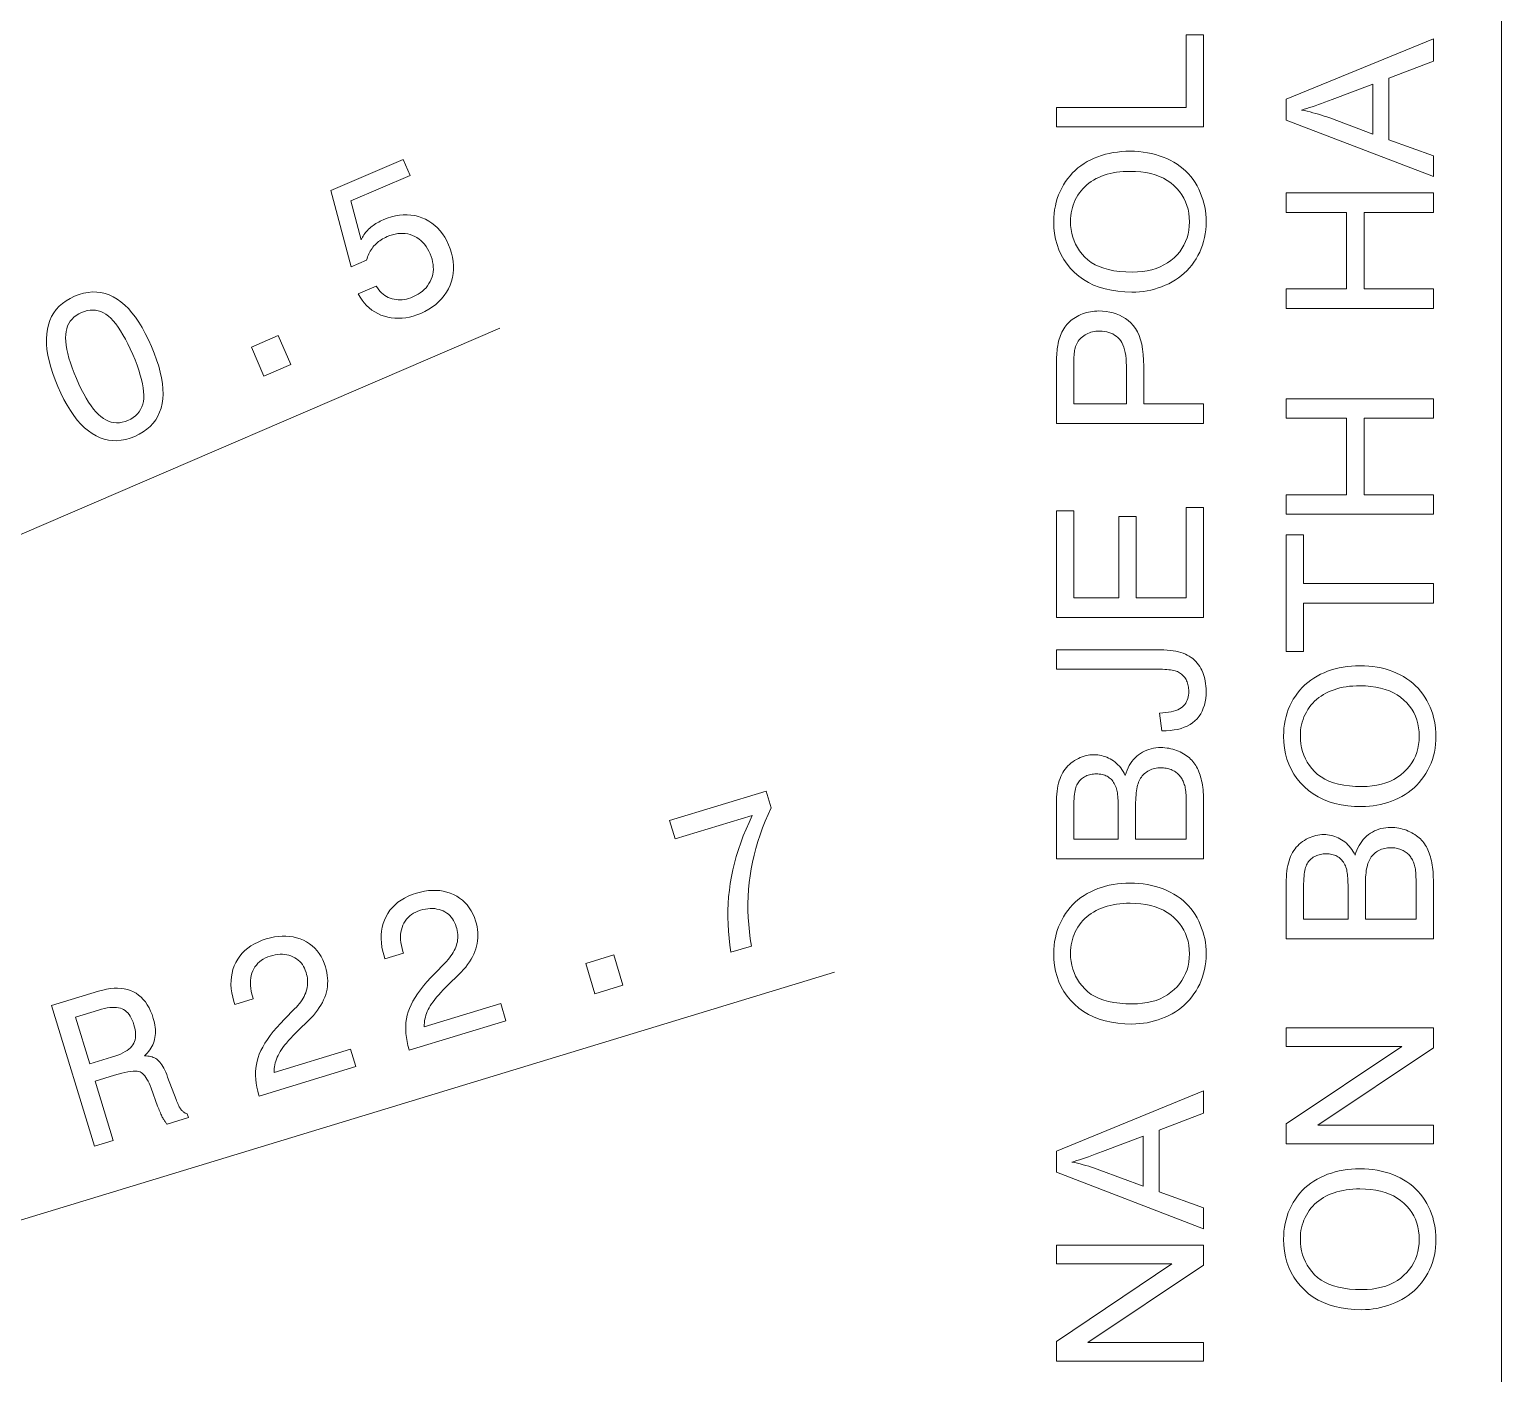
# Model space of a CAD drawing. Extents: x -99 to 297, y 0 to 529.
# Drawn here: x 140.11 to 170.1, y 266.95 to 294.32 of the extents above; entities that cross this region are included whole.
import ezdxf

# ---------------------------------------------------------------- set-up
doc = ezdxf.new("R2010")
doc.units = 0

msp = doc.modelspace()

# ---------------------------------------------------------------- linework, layer by layer
at = {"color": 7, "lineweight": 13, "ltscale": 0.44607}
msp.add_line((133.298, 281.19), (149.689, 288.24), dxfattribs=at)
at = {"color": 7, "lineweight": 13, "ltscale": 0.441707}
msp.add_line((139.61, 269.979), (156.512, 275.128), dxfattribs=at)
at = {"color": 7, "lineweight": 13}
msp.add_lwpolyline([(129.329, 218.08), (170.101, 232.908), (170.101, 307.404)], dxfattribs=at)
for points in [[(164.031, 292.339), (161.031, 292.339), (161.031, 292.736), (163.677, 292.736), (163.677, 294.213), (164.031, 294.213)], [(168.713, 291.326), (165.713, 292.478), (165.713, 292.906), (168.713, 294.133), (168.713, 293.681), (167.805, 293.331), (167.805, 292.077), (168.713, 291.747)], [(167.481, 292.191), (167.481, 293.208), (166.65, 292.895), (166.576, 292.867), (166.504, 292.841), (166.435, 292.816), (166.369, 292.793), (166.306, 292.771), (166.245, 292.75), (166.187, 292.731), (166.131, 292.713), (166.078, 292.697), (166.028, 292.683), (166.086, 292.671), (166.144, 292.658), (166.201, 292.644), (166.259, 292.629), (166.316, 292.613), (166.373, 292.597), (166.43, 292.579), (166.487, 292.561), (166.544, 292.541), (166.601, 292.521)], [(162.57, 288.974), (162.424, 288.979), (162.284, 288.991), (162.151, 289.011), (162.024, 289.039), (161.904, 289.075), (161.79, 289.119), (161.683, 289.171), (161.582, 289.231), (161.488, 289.299), (161.4, 289.376), (161.32, 289.458), (161.248, 289.545), (161.185, 289.637), (161.13, 289.734), (161.083, 289.835), (161.045, 289.941), (161.016, 290.051), (160.995, 290.167), (160.982, 290.287), (160.978, 290.411), (160.98, 290.493), (160.986, 290.574), (160.996, 290.653), (161.01, 290.73), (161.027, 290.806), (161.049, 290.88), (161.075, 290.953), (161.105, 291.023), (161.139, 291.092), (161.176, 291.16), (161.218, 291.225), (161.262, 291.287), (161.31, 291.346), (161.36, 291.402), (161.414, 291.454), (161.471, 291.503), (161.531, 291.549), (161.594, 291.592), (161.66, 291.632), (161.73, 291.669), (161.802, 291.702), (161.876, 291.732), (161.951, 291.758), (162.029, 291.781), (162.109, 291.8), (162.19, 291.816), (162.274, 291.828), (162.359, 291.837), (162.446, 291.842), (162.535, 291.844), (162.625, 291.842), (162.714, 291.836), (162.8, 291.827), (162.885, 291.814), (162.967, 291.797), (163.048, 291.777), (163.127, 291.753), (163.204, 291.726), (163.279, 291.694), (163.352, 291.659), (163.422, 291.621), (163.489, 291.58), (163.552, 291.535), (163.612, 291.487), (163.668, 291.437), (163.721, 291.383), (163.77, 291.326), (163.816, 291.266), (163.858, 291.204), (163.897, 291.138), (163.932, 291.069), (163.964, 291), (163.991, 290.93), (164.016, 290.859), (164.036, 290.787), (164.053, 290.713), (164.066, 290.639), (164.075, 290.563), (164.08, 290.487), (164.082, 290.409), (164.08, 290.325), (164.074, 290.243), (164.064, 290.163), (164.049, 290.085), (164.031, 290.008), (164.009, 289.933), (163.982, 289.86), (163.951, 289.789), (163.916, 289.719), (163.878, 289.652), (163.835, 289.587), (163.79, 289.525), (163.741, 289.466), (163.69, 289.411), (163.636, 289.359), (163.578, 289.31), (163.518, 289.264), (163.455, 289.222), (163.388, 289.182), (163.319, 289.146), (163.248, 289.114), (163.176, 289.085), (163.103, 289.059), (163.029, 289.036), (162.955, 289.017), (162.879, 289.002), (162.803, 288.99), (162.726, 288.981), (162.649, 288.976)], [(146.805, 288.939), (147.172, 289.098), (147.198, 289.059), (147.226, 289.023), (147.254, 288.99), (147.284, 288.96), (147.316, 288.932), (147.349, 288.908), (147.384, 288.886), (147.42, 288.868), (147.457, 288.852), (147.496, 288.839), (147.536, 288.829), (147.577, 288.822), (147.618, 288.818), (147.659, 288.817), (147.702, 288.819), (147.744, 288.825), (147.788, 288.834), (147.832, 288.845), (147.876, 288.86), (147.921, 288.878), (147.975, 288.903), (148.025, 288.931), (148.071, 288.96), (148.114, 288.993), (148.153, 289.028), (148.188, 289.065), (148.22, 289.104), (148.248, 289.147), (148.273, 289.191), (148.294, 289.238), (148.311, 289.287), (148.324, 289.336), (148.332, 289.386), (148.337, 289.436), (148.336, 289.488), (148.332, 289.54), (148.323, 289.592), (148.31, 289.645), (148.293, 289.699), (148.272, 289.754), (148.246, 289.808), (148.219, 289.859), (148.189, 289.906), (148.156, 289.949), (148.122, 289.988), (148.085, 290.024), (148.045, 290.056), (148.003, 290.084), (147.959, 290.109), (147.913, 290.13), (147.865, 290.147), (147.816, 290.159), (147.766, 290.167), (147.715, 290.171), (147.664, 290.171), (147.612, 290.166), (147.558, 290.157), (147.504, 290.144), (147.449, 290.126), (147.394, 290.104), (147.362, 290.09), (147.332, 290.074), (147.302, 290.058), (147.274, 290.04), (147.247, 290.022), (147.221, 290.002), (147.196, 289.982), (147.172, 289.96), (147.149, 289.937), (147.128, 289.914), (147.107, 289.889), (147.088, 289.864), (147.07, 289.837), (147.053, 289.809), (147.038, 289.781), (147.023, 289.752), (147.01, 289.721), (146.998, 289.69), (146.988, 289.658), (146.978, 289.624), (146.662, 289.489), (146.251, 291.042), (147.723, 291.675), (147.863, 291.35), (146.656, 290.831), (146.865, 290.042), (146.878, 290.067), (146.892, 290.093), (146.907, 290.117), (146.923, 290.141), (146.94, 290.165), (146.958, 290.188), (146.977, 290.21), (146.998, 290.232), (147.019, 290.254), (147.041, 290.275), (147.065, 290.295), (147.089, 290.315), (147.114, 290.334), (147.14, 290.352), (147.167, 290.369), (147.195, 290.386), (147.224, 290.402), (147.253, 290.418), (147.284, 290.432), (147.315, 290.447), (147.399, 290.48), (147.483, 290.507), (147.565, 290.527), (147.645, 290.541), (147.725, 290.548), (147.804, 290.549), (147.881, 290.544), (147.957, 290.532), (148.032, 290.513), (148.106, 290.488), (148.178, 290.458), (148.245, 290.421), (148.309, 290.38), (148.369, 290.333), (148.425, 290.281), (148.478, 290.223), (148.526, 290.16), (148.571, 290.092), (148.612, 290.018), (148.649, 289.939), (148.683, 289.853), (148.71, 289.768), (148.73, 289.683), (148.743, 289.6), (148.749, 289.517), (148.749, 289.435), (148.741, 289.355), (148.727, 289.275), (148.705, 289.196), (148.677, 289.118), (148.643, 289.043), (148.603, 288.971), (148.557, 288.904), (148.506, 288.84), (148.449, 288.781), (148.386, 288.725), (148.318, 288.673), (148.244, 288.626), (148.164, 288.582), (148.079, 288.542), (148.002, 288.511), (147.925, 288.486), (147.849, 288.467), (147.774, 288.453), (147.7, 288.444), (147.626, 288.441), (147.553, 288.443), (147.481, 288.451), (147.409, 288.465), (147.339, 288.484), (147.27, 288.508), (147.205, 288.537), (147.143, 288.571), (147.085, 288.609), (147.03, 288.653), (146.978, 288.701), (146.93, 288.753), (146.885, 288.811), (146.843, 288.873)], [(162.576, 289.384), (162.682, 289.387), (162.784, 289.395), (162.881, 289.41), (162.973, 289.43), (163.061, 289.457), (163.144, 289.489), (163.222, 289.527), (163.296, 289.57), (163.366, 289.62), (163.43, 289.675), (163.49, 289.735), (163.543, 289.798), (163.59, 289.864), (163.63, 289.932), (163.665, 290.004), (163.693, 290.079), (163.714, 290.156), (163.73, 290.237), (163.739, 290.32), (163.743, 290.407), (163.739, 290.495), (163.73, 290.58), (163.714, 290.662), (163.692, 290.74), (163.664, 290.815), (163.629, 290.888), (163.588, 290.957), (163.541, 291.023), (163.487, 291.085), (163.427, 291.145), (163.362, 291.2), (163.291, 291.249), (163.215, 291.292), (163.133, 291.33), (163.046, 291.362), (162.954, 291.388), (162.857, 291.408), (162.754, 291.423), (162.646, 291.431), (162.533, 291.434), (162.461, 291.433), (162.39, 291.429), (162.322, 291.423), (162.255, 291.414), (162.19, 291.403), (162.127, 291.39), (162.066, 291.374), (162.007, 291.355), (161.949, 291.334), (161.894, 291.31), (161.84, 291.285), (161.789, 291.256), (161.741, 291.226), (161.695, 291.193), (161.651, 291.158), (161.61, 291.121), (161.571, 291.081), (161.535, 291.039), (161.501, 290.995), (161.47, 290.948), (161.441, 290.9), (161.416, 290.851), (161.393, 290.8), (161.374, 290.748), (161.357, 290.695), (161.344, 290.641), (161.333, 290.586), (161.326, 290.529), (161.321, 290.472), (161.32, 290.413), (161.322, 290.33), (161.331, 290.249), (161.346, 290.171), (161.366, 290.095), (161.392, 290.021), (161.424, 289.95), (161.461, 289.881), (161.505, 289.814), (161.554, 289.75), (161.609, 289.688), (161.671, 289.63), (161.741, 289.578), (161.818, 289.533), (161.903, 289.493), (161.996, 289.46), (162.096, 289.432), (162.205, 289.411), (162.321, 289.396), (162.444, 289.387)], [(168.713, 288.641), (165.713, 288.641), (165.713, 289.038), (166.945, 289.038), (166.945, 290.597), (165.713, 290.597), (165.713, 290.994), (168.713, 290.994), (168.713, 290.597), (167.299, 290.597), (167.299, 289.038), (168.713, 289.038)], [(140.687, 287.049), (140.63, 287.187), (140.582, 287.32), (140.541, 287.448), (140.508, 287.572), (140.483, 287.691), (140.465, 287.806), (140.456, 287.916), (140.454, 288.021), (140.46, 288.122), (140.473, 288.218), (140.494, 288.31), (140.523, 288.396), (140.559, 288.476), (140.603, 288.551), (140.655, 288.621), (140.714, 288.685), (140.781, 288.744), (140.855, 288.798), (140.937, 288.846), (141.027, 288.889), (141.12, 288.925), (141.212, 288.952), (141.302, 288.969), (141.391, 288.977), (141.479, 288.976), (141.565, 288.966), (141.649, 288.947), (141.733, 288.918), (141.814, 288.88), (141.894, 288.833), (141.973, 288.777), (142.049, 288.712), (142.124, 288.638), (142.197, 288.555), (142.268, 288.463), (142.337, 288.362), (142.404, 288.252), (142.469, 288.134), (142.533, 288.006), (142.594, 287.87), (142.651, 287.731), (142.7, 287.598), (142.741, 287.469), (142.774, 287.346), (142.8, 287.226), (142.817, 287.112), (142.827, 287.003), (142.83, 286.898), (142.824, 286.798), (142.811, 286.703), (142.79, 286.613), (142.761, 286.528), (142.724, 286.448), (142.68, 286.373), (142.628, 286.304), (142.569, 286.24), (142.502, 286.181), (142.427, 286.128), (142.344, 286.079), (142.254, 286.036), (142.161, 286.001), (142.07, 285.974), (141.98, 285.957), (141.891, 285.949), (141.804, 285.95), (141.718, 285.96), (141.633, 285.98), (141.55, 286.008), (141.468, 286.046), (141.387, 286.093), (141.308, 286.149), (141.231, 286.213), (141.156, 286.287), (141.083, 286.369), (141.012, 286.46), (140.943, 286.561), (140.876, 286.669), (140.811, 286.787), (140.748, 286.914)], [(141.066, 287.212), (141.115, 287.102), (141.165, 286.999), (141.214, 286.904), (141.264, 286.815), (141.313, 286.734), (141.363, 286.661), (141.413, 286.594), (141.463, 286.535), (141.514, 286.483), (141.564, 286.439), (141.615, 286.401), (141.667, 286.37), (141.72, 286.346), (141.774, 286.328), (141.828, 286.317), (141.884, 286.313), (141.94, 286.315), (141.997, 286.324), (142.055, 286.34), (142.114, 286.362), (142.171, 286.389), (142.222, 286.421), (142.268, 286.456), (142.309, 286.495), (142.344, 286.538), (142.373, 286.585), (142.397, 286.635), (142.416, 286.69), (142.429, 286.748), (142.436, 286.81), (142.438, 286.877), (142.435, 286.948), (142.426, 287.025), (142.412, 287.107), (142.392, 287.194), (142.367, 287.286), (142.337, 287.383), (142.301, 287.486), (142.26, 287.593), (142.213, 287.706), (142.163, 287.817), (142.114, 287.921), (142.064, 288.018), (142.014, 288.107), (141.964, 288.189), (141.915, 288.263), (141.865, 288.33), (141.815, 288.389), (141.765, 288.441), (141.716, 288.485), (141.665, 288.523), (141.614, 288.553), (141.562, 288.577), (141.509, 288.595), (141.454, 288.605), (141.399, 288.609), (141.343, 288.607), (141.286, 288.598), (141.228, 288.582), (141.168, 288.56), (141.112, 288.532), (141.061, 288.501), (141.015, 288.466), (140.975, 288.426), (140.94, 288.383), (140.91, 288.336), (140.886, 288.285), (140.867, 288.23), (140.854, 288.171), (140.846, 288.108), (140.844, 288.041), (140.847, 287.968), (140.855, 287.891), (140.869, 287.809), (140.888, 287.722), (140.913, 287.63), (140.943, 287.533), (140.979, 287.431), (141.02, 287.324)], [(164.031, 286.3), (161.031, 286.3), (161.031, 287.432), (161.031, 287.49), (161.032, 287.545), (161.034, 287.598), (161.036, 287.648), (161.038, 287.695), (161.041, 287.739), (161.045, 287.781), (161.049, 287.819), (161.054, 287.855), (161.06, 287.888), (161.068, 287.931), (161.077, 287.973), (161.088, 288.014), (161.1, 288.053), (161.113, 288.091), (161.128, 288.127), (161.144, 288.162), (161.161, 288.196), (161.18, 288.228), (161.2, 288.258), (161.221, 288.288), (161.245, 288.316), (161.269, 288.343), (161.296, 288.368), (161.324, 288.393), (161.354, 288.417), (161.385, 288.439), (161.418, 288.46), (161.453, 288.48), (161.489, 288.499), (161.527, 288.516), (161.565, 288.531), (161.605, 288.545), (161.644, 288.557), (161.685, 288.567), (161.726, 288.575), (161.768, 288.582), (161.811, 288.586), (161.854, 288.589), (161.899, 288.59), (161.974, 288.587), (162.047, 288.58), (162.118, 288.568), (162.186, 288.551), (162.252, 288.529), (162.316, 288.502), (162.377, 288.47), (162.436, 288.434), (162.492, 288.393), (162.546, 288.346), (162.597, 288.294), (162.642, 288.233), (162.682, 288.165), (162.716, 288.089), (162.745, 288.005), (162.769, 287.913), (162.788, 287.813), (162.801, 287.705), (162.809, 287.59), (162.811, 287.466), (162.811, 286.697), (164.031, 286.697)], [(144.884, 287.262), (144.63, 287.853), (145.178, 288.088), (145.433, 287.498)], [(162.457, 286.697), (162.457, 287.472), (162.456, 287.547), (162.452, 287.617), (162.445, 287.683), (162.434, 287.745), (162.422, 287.801), (162.406, 287.854), (162.387, 287.902), (162.366, 287.945), (162.341, 287.984), (162.314, 288.019), (162.284, 288.05), (162.252, 288.077), (162.218, 288.101), (162.181, 288.122), (162.142, 288.14), (162.1, 288.155), (162.056, 288.166), (162.01, 288.174), (161.962, 288.179), (161.911, 288.181), (161.874, 288.18), (161.838, 288.177), (161.803, 288.172), (161.769, 288.165), (161.736, 288.157), (161.705, 288.146), (161.674, 288.134), (161.644, 288.12), (161.616, 288.103), (161.589, 288.085), (161.563, 288.066), (161.539, 288.045), (161.516, 288.023), (161.496, 288), (161.477, 287.975), (161.461, 287.949), (161.446, 287.923), (161.433, 287.894), (161.421, 287.865), (161.412, 287.835), (161.407, 287.813), (161.402, 287.788), (161.398, 287.759), (161.395, 287.727), (161.392, 287.692), (161.389, 287.653), (161.387, 287.611), (161.386, 287.566), (161.385, 287.517), (161.385, 287.464), (161.385, 286.697)], [(168.713, 284.45), (165.713, 284.45), (165.713, 284.847), (166.945, 284.847), (166.945, 286.406), (165.713, 286.406), (165.713, 286.803), (168.713, 286.803), (168.713, 286.406), (167.299, 286.406), (167.299, 284.847), (168.713, 284.847)], [(164.031, 282.348), (161.031, 282.348), (161.031, 284.517), (161.385, 284.517), (161.385, 282.745), (162.304, 282.745), (162.304, 284.405), (162.656, 284.405), (162.656, 282.745), (163.677, 282.745), (163.677, 284.587), (164.031, 284.587)], [(168.713, 282.641), (166.067, 282.641), (166.067, 281.653), (165.713, 281.653), (165.713, 284.03), (166.067, 284.03), (166.067, 283.038), (168.713, 283.038)], [(163.18, 280.042), (163.131, 280.4), (163.197, 280.404), (163.259, 280.41), (163.317, 280.418), (163.371, 280.428), (163.42, 280.44), (163.465, 280.453), (163.506, 280.469), (163.542, 280.487), (163.574, 280.507), (163.601, 280.529), (163.625, 280.553), (163.647, 280.578), (163.666, 280.606), (163.683, 280.635), (163.696, 280.666), (163.708, 280.698), (163.717, 280.733), (163.723, 280.769), (163.727, 280.807), (163.728, 280.846), (163.728, 280.876), (163.725, 280.904), (163.722, 280.932), (163.717, 280.959), (163.711, 280.985), (163.704, 281.011), (163.695, 281.035), (163.684, 281.059), (163.673, 281.082), (163.66, 281.104), (163.645, 281.125), (163.63, 281.145), (163.614, 281.163), (163.597, 281.18), (163.579, 281.196), (163.56, 281.21), (163.54, 281.223), (163.519, 281.234), (163.496, 281.245), (163.473, 281.253), (163.448, 281.261), (163.421, 281.268), (163.39, 281.274), (163.357, 281.28), (163.321, 281.284), (163.282, 281.288), (163.24, 281.291), (163.195, 281.293), (163.148, 281.294), (163.098, 281.294), (161.031, 281.294), (161.031, 281.691), (163.075, 281.691), (163.149, 281.69), (163.219, 281.688), (163.286, 281.683), (163.349, 281.677), (163.409, 281.669), (163.466, 281.659), (163.519, 281.647), (163.569, 281.633), (163.616, 281.618), (163.659, 281.6), (163.699, 281.581), (163.737, 281.56), (163.774, 281.536), (163.808, 281.51), (163.841, 281.483), (163.871, 281.453), (163.9, 281.421), (163.926, 281.387), (163.951, 281.35), (163.974, 281.312), (163.994, 281.272), (164.013, 281.23), (164.029, 281.187), (164.043, 281.143), (164.055, 281.097), (164.065, 281.05), (164.072, 281.002), (164.078, 280.952), (164.081, 280.901), (164.082, 280.848), (164.08, 280.771), (164.073, 280.698), (164.062, 280.628), (164.046, 280.562), (164.025, 280.5), (164, 280.441), (163.971, 280.386), (163.937, 280.335), (163.898, 280.287), (163.855, 280.244), (163.807, 280.204), (163.755, 280.168), (163.699, 280.137), (163.638, 280.111), (163.573, 280.088), (163.503, 280.07), (163.429, 280.057), (163.35, 280.047), (163.267, 280.043)], [(167.252, 278.497), (167.106, 278.501), (166.966, 278.513), (166.833, 278.533), (166.706, 278.561), (166.586, 278.597), (166.473, 278.641), (166.365, 278.694), (166.265, 278.754), (166.17, 278.822), (166.083, 278.898), (166.002, 278.981), (165.93, 279.068), (165.867, 279.16), (165.812, 279.256), (165.766, 279.358), (165.728, 279.463), (165.698, 279.574), (165.677, 279.689), (165.664, 279.809), (165.66, 279.934), (165.662, 280.016), (165.668, 280.096), (165.678, 280.175), (165.692, 280.253), (165.71, 280.329), (165.731, 280.403), (165.757, 280.475), (165.787, 280.546), (165.821, 280.615), (165.858, 280.683), (165.9, 280.748), (165.944, 280.81), (165.992, 280.868), (166.042, 280.924), (166.096, 280.976), (166.153, 281.026), (166.213, 281.072), (166.276, 281.115), (166.343, 281.155), (166.412, 281.191), (166.484, 281.224), (166.558, 281.254), (166.634, 281.28), (166.711, 281.303), (166.791, 281.322), (166.872, 281.338), (166.956, 281.35), (167.041, 281.359), (167.128, 281.364), (167.217, 281.366), (167.308, 281.364), (167.396, 281.359), (167.482, 281.349), (167.567, 281.337), (167.65, 281.32), (167.73, 281.3), (167.809, 281.276), (167.886, 281.248), (167.961, 281.217), (168.034, 281.182), (168.104, 281.143), (168.171, 281.102), (168.234, 281.058), (168.294, 281.01), (168.35, 280.959), (168.403, 280.906), (168.452, 280.849), (168.498, 280.789), (168.54, 280.726), (168.579, 280.66), (168.614, 280.592), (168.646, 280.523), (168.674, 280.453), (168.698, 280.381), (168.718, 280.309), (168.735, 280.236), (168.748, 280.161), (168.757, 280.086), (168.762, 280.009), (168.764, 279.932), (168.762, 279.848), (168.756, 279.766), (168.746, 279.685), (168.732, 279.607), (168.713, 279.53), (168.691, 279.456), (168.664, 279.383), (168.633, 279.311), (168.599, 279.242), (168.56, 279.174), (168.517, 279.109), (168.472, 279.047), (168.423, 278.989), (168.372, 278.933), (168.318, 278.881), (168.26, 278.832), (168.2, 278.787), (168.137, 278.744), (168.07, 278.705), (168.001, 278.669), (167.93, 278.636), (167.858, 278.607), (167.785, 278.581), (167.711, 278.559), (167.637, 278.54), (167.561, 278.525), (167.485, 278.512), (167.408, 278.504), (167.331, 278.499)], [(167.258, 278.906), (167.364, 278.909), (167.466, 278.918), (167.563, 278.933), (167.655, 278.953), (167.743, 278.979), (167.826, 279.011), (167.905, 279.049), (167.979, 279.093), (168.048, 279.142), (168.113, 279.198), (168.172, 279.258), (168.225, 279.32), (168.272, 279.386), (168.312, 279.455), (168.347, 279.527), (168.375, 279.601), (168.397, 279.679), (168.412, 279.759), (168.422, 279.843), (168.425, 279.929), (168.422, 280.018), (168.412, 280.102), (168.396, 280.184), (168.374, 280.263), (168.346, 280.338), (168.311, 280.41), (168.27, 280.479), (168.223, 280.545), (168.169, 280.608), (168.11, 280.667), (168.044, 280.722), (167.973, 280.771), (167.897, 280.815), (167.815, 280.853), (167.728, 280.884), (167.636, 280.91), (167.539, 280.931), (167.436, 280.945), (167.328, 280.954), (167.215, 280.957), (167.143, 280.956), (167.072, 280.952), (167.004, 280.946), (166.937, 280.937), (166.872, 280.926), (166.809, 280.912), (166.748, 280.896), (166.689, 280.878), (166.631, 280.856), (166.576, 280.833), (166.522, 280.807), (166.471, 280.779), (166.423, 280.748), (166.377, 280.716), (166.333, 280.681), (166.292, 280.643), (166.253, 280.603), (166.217, 280.562), (166.183, 280.517), (166.152, 280.471), (166.124, 280.422), (166.098, 280.373), (166.075, 280.322), (166.056, 280.271), (166.039, 280.218), (166.026, 280.164), (166.015, 280.108), (166.008, 280.052), (166.003, 279.994), (166.002, 279.936), (166.005, 279.852), (166.013, 279.772), (166.028, 279.693), (166.048, 279.617), (166.074, 279.543), (166.106, 279.472), (166.144, 279.403), (166.187, 279.336), (166.236, 279.272), (166.291, 279.21), (166.353, 279.152), (166.423, 279.101), (166.5, 279.055), (166.585, 279.016), (166.678, 278.982), (166.778, 278.955), (166.887, 278.934), (167.003, 278.918), (167.127, 278.909)], [(164.031, 277.433), (161.031, 277.433), (161.031, 278.558), (161.032, 278.626), (161.035, 278.69), (161.039, 278.752), (161.046, 278.812), (161.054, 278.868), (161.064, 278.922), (161.076, 278.973), (161.089, 279.021), (161.105, 279.067), (161.122, 279.11), (161.141, 279.151), (161.162, 279.189), (161.186, 279.226), (161.211, 279.262), (161.238, 279.295), (161.267, 279.327), (161.298, 279.357), (161.331, 279.385), (161.366, 279.411), (161.402, 279.435), (161.441, 279.458), (161.479, 279.478), (161.518, 279.495), (161.557, 279.511), (161.596, 279.524), (161.636, 279.534), (161.676, 279.542), (161.716, 279.548), (161.757, 279.552), (161.798, 279.553), (161.837, 279.552), (161.874, 279.549), (161.912, 279.544), (161.949, 279.536), (161.985, 279.527), (162.021, 279.515), (162.057, 279.502), (162.092, 279.486), (162.126, 279.468), (162.161, 279.449), (162.194, 279.427), (162.226, 279.403), (162.257, 279.376), (162.286, 279.348), (162.314, 279.318), (162.341, 279.285), (162.366, 279.25), (162.391, 279.214), (162.413, 279.175), (162.435, 279.133), (162.452, 279.187), (162.471, 279.237), (162.493, 279.285), (162.517, 279.331), (162.543, 279.374), (162.571, 279.415), (162.602, 279.453), (162.635, 279.488), (162.67, 279.521), (162.707, 279.552), (162.746, 279.58), (162.787, 279.605), (162.829, 279.627), (162.872, 279.646), (162.917, 279.662), (162.963, 279.675), (163.01, 279.685), (163.059, 279.692), (163.11, 279.697), (163.161, 279.698), (163.203, 279.697), (163.244, 279.695), (163.285, 279.69), (163.325, 279.684), (163.365, 279.676), (163.404, 279.666), (163.442, 279.655), (163.48, 279.641), (163.517, 279.626), (163.553, 279.609), (163.589, 279.591), (163.622, 279.572), (163.654, 279.552), (163.685, 279.531), (163.714, 279.51), (163.741, 279.487), (163.766, 279.464), (163.79, 279.44), (163.812, 279.415), (163.833, 279.389), (163.852, 279.362), (163.87, 279.334), (163.887, 279.305), (163.903, 279.274), (163.919, 279.242), (163.933, 279.208), (163.947, 279.173), (163.959, 279.137), (163.97, 279.1), (163.981, 279.061), (163.99, 279.02), (163.999, 278.978), (164.007, 278.934), (164.013, 278.889), (164.019, 278.841), (164.023, 278.792), (164.027, 278.741), (164.029, 278.688), (164.031, 278.633), (164.031, 278.577)], [(163.677, 277.83), (163.677, 278.577), (163.677, 278.614), (163.676, 278.649), (163.676, 278.682), (163.675, 278.712), (163.673, 278.741), (163.672, 278.766), (163.67, 278.79), (163.668, 278.811), (163.665, 278.83), (163.663, 278.847), (163.657, 278.874), (163.652, 278.9), (163.645, 278.925), (163.638, 278.949), (163.63, 278.973), (163.621, 278.995), (163.612, 279.017), (163.602, 279.038), (163.592, 279.057), (163.581, 279.076), (163.569, 279.094), (163.556, 279.112), (163.542, 279.128), (163.527, 279.145), (163.511, 279.16), (163.493, 279.175), (163.475, 279.189), (163.456, 279.203), (163.435, 279.215), (163.414, 279.228), (163.392, 279.239), (163.369, 279.249), (163.345, 279.258), (163.321, 279.266), (163.296, 279.272), (163.271, 279.277), (163.244, 279.282), (163.217, 279.285), (163.19, 279.286), (163.161, 279.287), (163.128, 279.286), (163.096, 279.283), (163.065, 279.279), (163.034, 279.273), (163.005, 279.265), (162.976, 279.256), (162.948, 279.245), (162.921, 279.232), (162.895, 279.217), (162.87, 279.201), (162.846, 279.183), (162.823, 279.164), (162.802, 279.143), (162.782, 279.122), (162.764, 279.098), (162.748, 279.074), (162.733, 279.048), (162.719, 279.021), (162.707, 278.992), (162.696, 278.963), (162.686, 278.931), (162.678, 278.896), (162.67, 278.859), (162.664, 278.819), (162.658, 278.777), (162.654, 278.731), (162.65, 278.683), (162.648, 278.633), (162.646, 278.58), (162.646, 278.524), (162.646, 277.83)], [(162.292, 277.83), (162.292, 278.479), (162.291, 278.53), (162.29, 278.578), (162.289, 278.624), (162.286, 278.666), (162.283, 278.705), (162.279, 278.742), (162.275, 278.775), (162.269, 278.805), (162.263, 278.833), (162.257, 278.857), (162.247, 278.887), (162.236, 278.915), (162.225, 278.941), (162.211, 278.966), (162.197, 278.99), (162.181, 279.012), (162.165, 279.033), (162.147, 279.052), (162.128, 279.069), (162.107, 279.085), (162.086, 279.1), (162.064, 279.113), (162.04, 279.124), (162.015, 279.134), (161.99, 279.143), (161.963, 279.15), (161.935, 279.155), (161.906, 279.159), (161.877, 279.161), (161.846, 279.162), (161.816, 279.161), (161.787, 279.159), (161.759, 279.156), (161.732, 279.151), (161.705, 279.144), (161.679, 279.136), (161.654, 279.127), (161.629, 279.116), (161.606, 279.104), (161.583, 279.09), (161.561, 279.076), (161.54, 279.059), (161.521, 279.042), (161.503, 279.023), (161.487, 279.003), (161.472, 278.982), (161.459, 278.96), (161.447, 278.937), (161.436, 278.912), (161.427, 278.886), (161.419, 278.857), (161.412, 278.825), (161.406, 278.789), (161.4, 278.749), (161.396, 278.705), (161.392, 278.658), (161.389, 278.606), (161.387, 278.551), (161.386, 278.492), (161.385, 278.429), (161.385, 277.83)], [(154.399, 275.53), (154.378, 275.673), (154.361, 275.816), (154.349, 275.959), (154.341, 276.1), (154.337, 276.241), (154.338, 276.381), (154.344, 276.52), (154.354, 276.658), (154.368, 276.796), (154.387, 276.933), (154.411, 277.07), (154.439, 277.207), (154.472, 277.345), (154.51, 277.483), (154.552, 277.621), (154.599, 277.759), (154.651, 277.898), (154.708, 278.037), (154.769, 278.176), (154.835, 278.316), (153.266, 277.838), (153.152, 278.215), (155.118, 278.814), (155.222, 278.471), (155.159, 278.335), (155.1, 278.198), (155.046, 278.061), (154.996, 277.923), (154.951, 277.785), (154.91, 277.646), (154.874, 277.508), (154.842, 277.368), (154.815, 277.229), (154.793, 277.089), (154.775, 276.948), (154.761, 276.807), (154.752, 276.666), (154.748, 276.523), (154.748, 276.38), (154.753, 276.237), (154.762, 276.093), (154.776, 275.948), (154.794, 275.803), (154.817, 275.657)], [(168.713, 275.806), (165.713, 275.806), (165.713, 276.932), (165.714, 276.999), (165.717, 277.064), (165.721, 277.126), (165.728, 277.185), (165.736, 277.241), (165.746, 277.295), (165.758, 277.346), (165.771, 277.395), (165.787, 277.44), (165.804, 277.483), (165.823, 277.524), (165.845, 277.562), (165.868, 277.6), (165.893, 277.635), (165.92, 277.668), (165.949, 277.7), (165.98, 277.73), (166.013, 277.758), (166.048, 277.784), (166.085, 277.808), (166.123, 277.831), (166.161, 277.851), (166.2, 277.868), (166.239, 277.884), (166.278, 277.897), (166.318, 277.907), (166.358, 277.915), (166.399, 277.921), (166.439, 277.925), (166.481, 277.926), (166.519, 277.925), (166.557, 277.922), (166.594, 277.917), (166.631, 277.909), (166.667, 277.9), (166.703, 277.888), (166.739, 277.875), (166.774, 277.859), (166.809, 277.842), (166.843, 277.822), (166.876, 277.8), (166.908, 277.776), (166.939, 277.75), (166.968, 277.721), (166.996, 277.691), (167.023, 277.658), (167.049, 277.623), (167.073, 277.587), (167.095, 277.548), (167.117, 277.507), (167.134, 277.56), (167.153, 277.61), (167.175, 277.659), (167.199, 277.704), (167.225, 277.747), (167.253, 277.788), (167.284, 277.826), (167.317, 277.861), (167.352, 277.895), (167.389, 277.925), (167.428, 277.953), (167.469, 277.978), (167.511, 278), (167.554, 278.019), (167.599, 278.035), (167.645, 278.048), (167.693, 278.058), (167.741, 278.066), (167.792, 278.07), (167.843, 278.071), (167.885, 278.07), (167.927, 278.068), (167.967, 278.063), (168.007, 278.057), (168.047, 278.049), (168.086, 278.039), (168.124, 278.028), (168.162, 278.014), (168.199, 277.999), (168.235, 277.982), (168.271, 277.964), (168.304, 277.945), (168.337, 277.925), (168.367, 277.904), (168.396, 277.883), (168.423, 277.86), (168.448, 277.837), (168.472, 277.813), (168.494, 277.788), (168.515, 277.762), (168.534, 277.736), (168.552, 277.707), (168.569, 277.678), (168.586, 277.647), (168.601, 277.615), (168.615, 277.581), (168.629, 277.546), (168.641, 277.51), (168.653, 277.473), (168.663, 277.434), (168.673, 277.394), (168.681, 277.351), (168.689, 277.307), (168.695, 277.262), (168.701, 277.214), (168.705, 277.165), (168.709, 277.114), (168.711, 277.061), (168.713, 277.006), (168.713, 276.95)], [(166.974, 276.203), (166.974, 276.852), (166.973, 276.903), (166.972, 276.951), (166.971, 276.997), (166.968, 277.039), (166.965, 277.078), (166.961, 277.115), (166.957, 277.148), (166.952, 277.178), (166.946, 277.206), (166.939, 277.23), (166.929, 277.26), (166.919, 277.288), (166.907, 277.314), (166.893, 277.34), (166.879, 277.363), (166.864, 277.385), (166.847, 277.406), (166.829, 277.425), (166.81, 277.442), (166.79, 277.458), (166.768, 277.473), (166.746, 277.486), (166.722, 277.498), (166.698, 277.508), (166.672, 277.516), (166.645, 277.523), (166.617, 277.528), (166.589, 277.532), (166.559, 277.534), (166.528, 277.535), (166.498, 277.534), (166.469, 277.532), (166.441, 277.529), (166.414, 277.524), (166.387, 277.517), (166.361, 277.509), (166.336, 277.5), (166.312, 277.489), (166.288, 277.477), (166.265, 277.464), (166.243, 277.449), (166.222, 277.432), (166.203, 277.415), (166.185, 277.396), (166.169, 277.377), (166.154, 277.356), (166.141, 277.333), (166.129, 277.31), (166.118, 277.285), (166.109, 277.259), (166.101, 277.23), (166.094, 277.198), (166.088, 277.162), (166.082, 277.122), (166.078, 277.078), (166.074, 277.031), (166.071, 276.979), (166.069, 276.924), (166.068, 276.865), (166.067, 276.803), (166.067, 276.203)], [(168.359, 276.203), (168.359, 276.95), (168.359, 276.987), (168.359, 277.022), (168.358, 277.055), (168.357, 277.086), (168.356, 277.114), (168.354, 277.14), (168.352, 277.163), (168.35, 277.184), (168.348, 277.203), (168.345, 277.22), (168.34, 277.247), (168.334, 277.273), (168.327, 277.298), (168.32, 277.323), (168.312, 277.346), (168.304, 277.368), (168.294, 277.39), (168.285, 277.411), (168.274, 277.43), (168.263, 277.449), (168.251, 277.467), (168.238, 277.485), (168.224, 277.502), (168.209, 277.518), (168.193, 277.533), (168.175, 277.548), (168.157, 277.562), (168.138, 277.576), (168.118, 277.589), (168.096, 277.601), (168.074, 277.612), (168.051, 277.622), (168.027, 277.631), (168.003, 277.639), (167.978, 277.645), (167.953, 277.651), (167.926, 277.655), (167.899, 277.658), (167.872, 277.659), (167.843, 277.66), (167.81, 277.659), (167.778, 277.657), (167.747, 277.652), (167.716, 277.646), (167.687, 277.639), (167.658, 277.629), (167.63, 277.618), (167.603, 277.605), (167.577, 277.59), (167.552, 277.574), (167.528, 277.556), (167.505, 277.537), (167.484, 277.517), (167.465, 277.495), (167.446, 277.472), (167.43, 277.447), (167.415, 277.421), (167.401, 277.394), (167.389, 277.366), (167.378, 277.336), (167.368, 277.304), (167.36, 277.269), (167.352, 277.232), (167.346, 277.192), (167.34, 277.15), (167.336, 277.104), (167.332, 277.057), (167.33, 277.006), (167.328, 276.953), (167.328, 276.897), (167.328, 276.203)], [(162.57, 274.069), (162.424, 274.073), (162.284, 274.085), (162.151, 274.105), (162.024, 274.133), (161.904, 274.169), (161.79, 274.213), (161.683, 274.265), (161.582, 274.325), (161.488, 274.394), (161.4, 274.47), (161.32, 274.552), (161.248, 274.639), (161.185, 274.731), (161.13, 274.828), (161.084, 274.929), (161.045, 275.035), (161.016, 275.146), (160.995, 275.261), (160.982, 275.381), (160.978, 275.505), (160.98, 275.587), (160.986, 275.668), (160.996, 275.747), (161.01, 275.824), (161.027, 275.9), (161.049, 275.974), (161.075, 276.047), (161.105, 276.117), (161.139, 276.187), (161.176, 276.254), (161.218, 276.319), (161.262, 276.381), (161.31, 276.44), (161.36, 276.496), (161.414, 276.548), (161.471, 276.597), (161.531, 276.643), (161.594, 276.686), (161.66, 276.726), (161.73, 276.763), (161.802, 276.796), (161.876, 276.826), (161.951, 276.852), (162.029, 276.875), (162.109, 276.894), (162.19, 276.91), (162.274, 276.922), (162.359, 276.931), (162.446, 276.936), (162.535, 276.938), (162.625, 276.936), (162.714, 276.93), (162.8, 276.921), (162.885, 276.908), (162.967, 276.892), (163.048, 276.871), (163.127, 276.847), (163.204, 276.82), (163.279, 276.788), (163.352, 276.753), (163.422, 276.715), (163.489, 276.674), (163.552, 276.629), (163.612, 276.582), (163.668, 276.531), (163.721, 276.477), (163.77, 276.42), (163.816, 276.361), (163.858, 276.298), (163.897, 276.232), (163.932, 276.164), (163.964, 276.094), (163.991, 276.024), (164.016, 275.953), (164.036, 275.881), (164.053, 275.807), (164.066, 275.733), (164.075, 275.657), (164.08, 275.581), (164.082, 275.503), (164.08, 275.419), (164.074, 275.337), (164.064, 275.257), (164.049, 275.179), (164.031, 275.102), (164.009, 275.027), (163.982, 274.954), (163.951, 274.883), (163.916, 274.814), (163.878, 274.746), (163.835, 274.681), (163.79, 274.619), (163.741, 274.56), (163.69, 274.505), (163.636, 274.453), (163.578, 274.404), (163.518, 274.358), (163.455, 274.316), (163.388, 274.277), (163.319, 274.241), (163.248, 274.208), (163.176, 274.179), (163.103, 274.153), (163.029, 274.131), (162.955, 274.112), (162.879, 274.096), (162.803, 274.084), (162.726, 274.076), (162.649, 274.07)], [(147.847, 273.534), (147.843, 273.546), (147.82, 273.63), (147.801, 273.713), (147.787, 273.794), (147.778, 273.873), (147.774, 273.951), (147.774, 274.028), (147.78, 274.102), (147.79, 274.175), (147.805, 274.247), (147.825, 274.317), (147.85, 274.387), (147.882, 274.459), (147.92, 274.532), (147.964, 274.608), (148.015, 274.685), (148.073, 274.765), (148.136, 274.846), (148.207, 274.929), (148.283, 275.013), (148.366, 275.1), (148.57, 275.307), (148.605, 275.345), (148.638, 275.382), (148.668, 275.418), (148.696, 275.455), (148.721, 275.492), (148.744, 275.528), (148.764, 275.564), (148.781, 275.6), (148.796, 275.636), (148.809, 275.672), (148.819, 275.708), (148.826, 275.745), (148.832, 275.782), (148.835, 275.819), (148.835, 275.856), (148.834, 275.895), (148.83, 275.933), (148.823, 275.972), (148.815, 276.011), (148.804, 276.051), (148.788, 276.095), (148.771, 276.137), (148.75, 276.175), (148.727, 276.212), (148.702, 276.245), (148.674, 276.276), (148.643, 276.304), (148.61, 276.329), (148.574, 276.352), (148.535, 276.371), (148.495, 276.388), (148.453, 276.401), (148.41, 276.411), (148.366, 276.418), (148.32, 276.421), (148.274, 276.42), (148.226, 276.416), (148.176, 276.409), (148.126, 276.398), (148.074, 276.384), (148.024, 276.367), (147.977, 276.347), (147.933, 276.324), (147.892, 276.298), (147.855, 276.269), (147.821, 276.237), (147.79, 276.203), (147.763, 276.165), (147.739, 276.125), (147.718, 276.082), (147.7, 276.036), (147.687, 275.989), (147.677, 275.94), (147.671, 275.889), (147.669, 275.836), (147.671, 275.782), (147.677, 275.726), (147.686, 275.668), (147.699, 275.609), (147.716, 275.548), (147.727, 275.513), (147.352, 275.399), (147.334, 275.458), (147.309, 275.547), (147.291, 275.635), (147.279, 275.72), (147.274, 275.803), (147.274, 275.884), (147.281, 275.963), (147.295, 276.039), (147.314, 276.113), (147.34, 276.185), (147.373, 276.255), (147.411, 276.322), (147.454, 276.384), (147.503, 276.443), (147.557, 276.497), (147.616, 276.547), (147.681, 276.593), (147.751, 276.634), (147.826, 276.671), (147.906, 276.705), (147.992, 276.734), (148.076, 276.757), (148.158, 276.774), (148.238, 276.785), (148.316, 276.791), (148.393, 276.791), (148.467, 276.786), (148.54, 276.774), (148.612, 276.757), (148.681, 276.735), (148.748, 276.706), (148.813, 276.673), (148.873, 276.635), (148.929, 276.592), (148.98, 276.545), (149.027, 276.493), (149.07, 276.437), (149.109, 276.376), (149.143, 276.311), (149.173, 276.241), (149.198, 276.167), (149.214, 276.108), (149.227, 276.049), (149.237, 275.991), (149.242, 275.934), (149.245, 275.877), (149.243, 275.821), (149.239, 275.765), (149.23, 275.71), (149.218, 275.655), (149.203, 275.601), (149.184, 275.547), (149.162, 275.493), (149.136, 275.44), (149.106, 275.387), (149.073, 275.334), (149.036, 275.281), (148.996, 275.228), (148.952, 275.176), (148.904, 275.124), (148.853, 275.072), (148.648, 274.875), (148.592, 274.819), (148.54, 274.765), (148.491, 274.713), (148.446, 274.663), (148.404, 274.614), (148.366, 274.567), (148.332, 274.523), (148.302, 274.48), (148.275, 274.439), (148.252, 274.4), (148.232, 274.361), (148.214, 274.323), (148.199, 274.285), (148.185, 274.246), (148.174, 274.208), (148.165, 274.169), (148.159, 274.131), (148.154, 274.092), (148.152, 274.053), (148.152, 274.014), (149.709, 274.489), (149.817, 274.134)], [(162.576, 274.478), (162.682, 274.481), (162.784, 274.49), (162.881, 274.504), (162.973, 274.525), (163.061, 274.551), (163.144, 274.583), (163.222, 274.621), (163.296, 274.665), (163.366, 274.714), (163.43, 274.77), (163.49, 274.829), (163.543, 274.892), (163.59, 274.958), (163.63, 275.027), (163.665, 275.098), (163.693, 275.173), (163.714, 275.25), (163.73, 275.331), (163.739, 275.415), (163.743, 275.501), (163.739, 275.589), (163.73, 275.674), (163.714, 275.756), (163.692, 275.834), (163.664, 275.91), (163.629, 275.982), (163.588, 276.051), (163.541, 276.117), (163.487, 276.179), (163.427, 276.239), (163.362, 276.294), (163.291, 276.343), (163.215, 276.387), (163.133, 276.424), (163.046, 276.456), (162.954, 276.482), (162.857, 276.502), (162.754, 276.517), (162.646, 276.525), (162.533, 276.528), (162.461, 276.527), (162.39, 276.523), (162.322, 276.517), (162.255, 276.509), (162.19, 276.497), (162.127, 276.484), (162.066, 276.468), (162.007, 276.449), (161.949, 276.428), (161.894, 276.405), (161.84, 276.379), (161.789, 276.35), (161.741, 276.32), (161.695, 276.287), (161.651, 276.252), (161.61, 276.215), (161.571, 276.175), (161.535, 276.133), (161.501, 276.089), (161.47, 276.042), (161.441, 275.994), (161.416, 275.945), (161.393, 275.894), (161.374, 275.842), (161.357, 275.789), (161.344, 275.735), (161.333, 275.68), (161.326, 275.624), (161.321, 275.566), (161.32, 275.507), (161.322, 275.424), (161.331, 275.343), (161.346, 275.265), (161.366, 275.189), (161.392, 275.115), (161.424, 275.044), (161.461, 274.975), (161.505, 274.908), (161.554, 274.844), (161.609, 274.782), (161.671, 274.724), (161.741, 274.672), (161.818, 274.627), (161.903, 274.587), (161.996, 274.554), (162.096, 274.527), (162.205, 274.505), (162.321, 274.49), (162.444, 274.481)], [(144.788, 272.602), (144.784, 272.614), (144.761, 272.698), (144.742, 272.781), (144.728, 272.862), (144.719, 272.941), (144.715, 273.019), (144.715, 273.095), (144.72, 273.17), (144.731, 273.243), (144.745, 273.315), (144.765, 273.385), (144.791, 273.455), (144.822, 273.527), (144.86, 273.6), (144.905, 273.676), (144.956, 273.753), (145.013, 273.833), (145.077, 273.914), (145.147, 273.997), (145.224, 274.081), (145.307, 274.168), (145.51, 274.375), (145.546, 274.413), (145.579, 274.449), (145.609, 274.486), (145.637, 274.523), (145.662, 274.56), (145.684, 274.596), (145.705, 274.632), (145.722, 274.668), (145.737, 274.704), (145.749, 274.74), (145.759, 274.776), (145.767, 274.813), (145.772, 274.85), (145.775, 274.887), (145.776, 274.924), (145.774, 274.962), (145.77, 275.001), (145.764, 275.04), (145.755, 275.079), (145.744, 275.119), (145.729, 275.163), (145.711, 275.205), (145.691, 275.243), (145.668, 275.28), (145.643, 275.313), (145.614, 275.344), (145.584, 275.372), (145.55, 275.397), (145.514, 275.419), (145.476, 275.439), (145.435, 275.456), (145.394, 275.469), (145.351, 275.479), (145.307, 275.486), (145.261, 275.489), (145.214, 275.488), (145.166, 275.484), (145.117, 275.477), (145.067, 275.466), (145.015, 275.452), (144.964, 275.435), (144.917, 275.415), (144.873, 275.391), (144.833, 275.366), (144.796, 275.337), (144.762, 275.305), (144.731, 275.27), (144.703, 275.233), (144.679, 275.193), (144.658, 275.149), (144.641, 275.104), (144.628, 275.057), (144.618, 275.008), (144.612, 274.957), (144.61, 274.904), (144.612, 274.85), (144.617, 274.794), (144.627, 274.736), (144.64, 274.677), (144.657, 274.616), (144.667, 274.581), (144.292, 274.467), (144.274, 274.526), (144.25, 274.615), (144.232, 274.703), (144.22, 274.788), (144.214, 274.871), (144.215, 274.952), (144.222, 275.031), (144.235, 275.107), (144.255, 275.181), (144.281, 275.253), (144.313, 275.323), (144.352, 275.39), (144.395, 275.452), (144.444, 275.511), (144.498, 275.565), (144.557, 275.615), (144.621, 275.66), (144.691, 275.702), (144.766, 275.739), (144.847, 275.773), (144.932, 275.802), (145.016, 275.825), (145.098, 275.842), (145.178, 275.853), (145.257, 275.859), (145.333, 275.859), (145.408, 275.854), (145.481, 275.842), (145.552, 275.825), (145.622, 275.803), (145.689, 275.774), (145.753, 275.741), (145.814, 275.703), (145.869, 275.66), (145.921, 275.613), (145.968, 275.561), (146.011, 275.505), (146.049, 275.444), (146.083, 275.379), (146.113, 275.309), (146.139, 275.235), (146.155, 275.176), (146.168, 275.117), (146.177, 275.059), (146.183, 275.002), (146.185, 274.945), (146.184, 274.889), (146.179, 274.833), (146.171, 274.778), (146.159, 274.723), (146.144, 274.669), (146.125, 274.615), (146.102, 274.561), (146.076, 274.508), (146.047, 274.455), (146.014, 274.402), (145.977, 274.349), (145.936, 274.296), (145.892, 274.244), (145.845, 274.192), (145.794, 274.14), (145.589, 273.943), (145.533, 273.887), (145.48, 273.833), (145.431, 273.781), (145.386, 273.73), (145.345, 273.682), (145.307, 273.635), (145.273, 273.591), (145.243, 273.548), (145.216, 273.507), (145.193, 273.468), (145.173, 273.429), (145.155, 273.391), (145.139, 273.353), (145.126, 273.314), (145.115, 273.276), (145.106, 273.237), (145.099, 273.199), (145.095, 273.16), (145.093, 273.121), (145.093, 273.082), (146.65, 273.557), (146.758, 273.202)], [(151.628, 274.686), (151.441, 275.301), (152.012, 275.475), (152.199, 274.859)], [(141.431, 271.579), (140.558, 274.445), (141.516, 274.737), (141.6, 274.76), (141.68, 274.777), (141.758, 274.79), (141.833, 274.797), (141.905, 274.798), (141.975, 274.794), (142.041, 274.785), (142.105, 274.77), (142.167, 274.75), (142.225, 274.724), (142.281, 274.694), (142.333, 274.658), (142.382, 274.617), (142.427, 274.57), (142.47, 274.519), (142.509, 274.462), (142.544, 274.4), (142.577, 274.333), (142.606, 274.261), (142.632, 274.184), (142.645, 274.137), (142.656, 274.091), (142.665, 274.046), (142.671, 274.002), (142.675, 273.959), (142.676, 273.916), (142.675, 273.875), (142.672, 273.834), (142.666, 273.794), (142.658, 273.755), (142.648, 273.717), (142.635, 273.68), (142.62, 273.644), (142.603, 273.609), (142.583, 273.575), (142.561, 273.542), (142.537, 273.51), (142.511, 273.479), (142.482, 273.448), (142.451, 273.419), (142.485, 273.418), (142.517, 273.416), (142.548, 273.411), (142.577, 273.405), (142.605, 273.397), (142.632, 273.388), (142.657, 273.377), (142.681, 273.364), (142.703, 273.35), (142.724, 273.334), (142.744, 273.315), (142.764, 273.293), (142.784, 273.267), (142.804, 273.238), (142.824, 273.205), (142.844, 273.168), (142.864, 273.129), (142.884, 273.085), (142.904, 273.038), (142.924, 272.988), (143.096, 272.531), (143.107, 272.503), (143.118, 272.475), (143.129, 272.45), (143.14, 272.427), (143.151, 272.405), (143.161, 272.385), (143.172, 272.366), (143.182, 272.349), (143.192, 272.334), (143.202, 272.321), (143.212, 272.309), (143.223, 272.298), (143.234, 272.288), (143.245, 272.279), (143.257, 272.27), (143.27, 272.263), (143.282, 272.256), (143.296, 272.25), (143.309, 272.245), (143.323, 272.241), (143.347, 272.163), (142.914, 272.031), (142.905, 272.039), (142.897, 272.048), (142.888, 272.058), (142.879, 272.069), (142.87, 272.081), (142.861, 272.094), (142.852, 272.108), (142.843, 272.123), (142.834, 272.139), (142.825, 272.156), (142.815, 272.174), (142.806, 272.193), (142.796, 272.214), (142.786, 272.236), (142.776, 272.26), (142.765, 272.284), (142.754, 272.311), (142.743, 272.338), (142.732, 272.367), (142.72, 272.397), (142.587, 272.762), (142.567, 272.815), (142.546, 272.863), (142.524, 272.907), (142.502, 272.947), (142.48, 272.982), (142.457, 273.013), (142.434, 273.039), (142.41, 273.061), (142.386, 273.079), (142.361, 273.092), (142.333, 273.101), (142.3, 273.107), (142.262, 273.109), (142.218, 273.108), (142.168, 273.103), (142.113, 273.094), (142.053, 273.082), (141.987, 273.067), (141.916, 273.048), (141.839, 273.026), (141.446, 272.906), (141.815, 271.696)], [(141.516, 274.353), (141.048, 274.211), (141.339, 273.257), (141.781, 273.391), (141.846, 273.412), (141.906, 273.434), (141.961, 273.457), (142.012, 273.481), (142.058, 273.506), (142.099, 273.532), (142.136, 273.559), (142.167, 273.587), (142.194, 273.615), (142.217, 273.645), (142.235, 273.677), (142.249, 273.71), (142.26, 273.746), (142.268, 273.784), (142.272, 273.823), (142.272, 273.865), (142.269, 273.91), (142.262, 273.956), (142.251, 274.004), (142.237, 274.055), (142.221, 274.104), (142.203, 274.149), (142.183, 274.191), (142.162, 274.229), (142.138, 274.263), (142.113, 274.294), (142.086, 274.32), (142.058, 274.344), (142.027, 274.363), (141.995, 274.379), (141.961, 274.391), (141.924, 274.4), (141.883, 274.406), (141.84, 274.408), (141.793, 274.407), (141.744, 274.403), (141.691, 274.396), (141.636, 274.385), (141.578, 274.371)], [(168.713, 271.627), (165.713, 271.627), (165.713, 272.035), (168.069, 273.61), (165.713, 273.61), (165.713, 273.991), (168.713, 273.991), (168.713, 273.584), (166.356, 272.008), (168.713, 272.008)], [(164.031, 269.9), (161.031, 271.052), (161.031, 271.48), (164.031, 272.708), (164.031, 272.256), (163.122, 271.906), (163.122, 270.651), (164.031, 270.322)], [(162.799, 270.766), (162.799, 271.783), (161.968, 271.47), (161.894, 271.442), (161.822, 271.415), (161.753, 271.39), (161.687, 271.367), (161.623, 271.345), (161.563, 271.324), (161.504, 271.305), (161.449, 271.288), (161.396, 271.272), (161.346, 271.257), (161.404, 271.245), (161.461, 271.232), (161.519, 271.218), (161.576, 271.204), (161.634, 271.188), (161.691, 271.171), (161.748, 271.154), (161.805, 271.135), (161.862, 271.116), (161.919, 271.095)], [(167.252, 268.251), (167.106, 268.255), (166.966, 268.267), (166.833, 268.287), (166.706, 268.315), (166.586, 268.351), (166.473, 268.395), (166.365, 268.447), (166.265, 268.507), (166.17, 268.576), (166.083, 268.652), (166.002, 268.734), (165.93, 268.822), (165.867, 268.914), (165.812, 269.01), (165.766, 269.111), (165.728, 269.217), (165.698, 269.328), (165.677, 269.443), (165.664, 269.563), (165.66, 269.687), (165.662, 269.77), (165.668, 269.85), (165.678, 269.929), (165.692, 270.007), (165.71, 270.082), (165.731, 270.156), (165.757, 270.229), (165.787, 270.3), (165.821, 270.369), (165.858, 270.436), (165.9, 270.501), (165.944, 270.563), (165.992, 270.622), (166.042, 270.678), (166.096, 270.73), (166.153, 270.779), (166.213, 270.826), (166.276, 270.868), (166.343, 270.908), (166.412, 270.945), (166.484, 270.978), (166.558, 271.008), (166.634, 271.034), (166.711, 271.057), (166.791, 271.076), (166.872, 271.092), (166.956, 271.104), (167.041, 271.113), (167.128, 271.118), (167.217, 271.12), (167.308, 271.118), (167.396, 271.112), (167.482, 271.103), (167.567, 271.09), (167.65, 271.074), (167.73, 271.053), (167.809, 271.03), (167.886, 271.002), (167.961, 270.971), (168.034, 270.936), (168.104, 270.897), (168.171, 270.856), (168.234, 270.811), (168.294, 270.764), (168.35, 270.713), (168.403, 270.659), (168.452, 270.603), (168.498, 270.543), (168.54, 270.48), (168.579, 270.414), (168.614, 270.346), (168.646, 270.277), (168.674, 270.206), (168.698, 270.135), (168.718, 270.063), (168.735, 269.989), (168.748, 269.915), (168.757, 269.84), (168.762, 269.763), (168.764, 269.685), (168.762, 269.601), (168.756, 269.519), (168.746, 269.439), (168.732, 269.361), (168.713, 269.284), (168.691, 269.209), (168.664, 269.136), (168.633, 269.065), (168.599, 268.996), (168.56, 268.928), (168.517, 268.863), (168.472, 268.801), (168.423, 268.743), (168.372, 268.687), (168.318, 268.635), (168.26, 268.586), (168.2, 268.54), (168.137, 268.498), (168.07, 268.459), (168.001, 268.423), (167.93, 268.39), (167.858, 268.361), (167.785, 268.335), (167.711, 268.313), (167.637, 268.294), (167.561, 268.278), (167.485, 268.266), (167.408, 268.258), (167.331, 268.253)], [(167.258, 268.66), (167.364, 268.663), (167.466, 268.672), (167.563, 268.686), (167.655, 268.707), (167.743, 268.733), (167.826, 268.765), (167.905, 268.803), (167.979, 268.847), (168.048, 268.896), (168.113, 268.952), (168.172, 269.011), (168.225, 269.074), (168.272, 269.14), (168.312, 269.209), (168.347, 269.28), (168.375, 269.355), (168.397, 269.433), (168.412, 269.513), (168.422, 269.597), (168.425, 269.683), (168.422, 269.771), (168.412, 269.856), (168.396, 269.938), (168.374, 270.016), (168.346, 270.092), (168.311, 270.164), (168.27, 270.233), (168.223, 270.299), (168.169, 270.361), (168.11, 270.421), (168.044, 270.476), (167.973, 270.525), (167.897, 270.569), (167.815, 270.606), (167.728, 270.638), (167.636, 270.664), (167.539, 270.684), (167.436, 270.699), (167.328, 270.708), (167.215, 270.711), (167.143, 270.709), (167.072, 270.706), (167.004, 270.699), (166.937, 270.691), (166.872, 270.68), (166.809, 270.666), (166.748, 270.65), (166.689, 270.631), (166.631, 270.61), (166.576, 270.587), (166.522, 270.561), (166.471, 270.533), (166.423, 270.502), (166.377, 270.469), (166.333, 270.434), (166.292, 270.397), (166.253, 270.357), (166.217, 270.315), (166.183, 270.271), (166.152, 270.225), (166.124, 270.176), (166.098, 270.127), (166.075, 270.076), (166.056, 270.024), (166.039, 269.972), (166.026, 269.917), (166.015, 269.862), (166.008, 269.806), (166.003, 269.748), (166.002, 269.689), (166.005, 269.606), (166.013, 269.525), (166.028, 269.447), (166.048, 269.371), (166.074, 269.297), (166.106, 269.226), (166.144, 269.157), (166.187, 269.09), (166.236, 269.026), (166.291, 268.964), (166.353, 268.906), (166.423, 268.855), (166.5, 268.809), (166.585, 268.769), (166.678, 268.736), (166.778, 268.709), (166.887, 268.687), (167.003, 268.672), (167.127, 268.663)], [(164.031, 267.199), (161.031, 267.199), (161.031, 267.606), (163.386, 269.182), (161.031, 269.182), (161.031, 269.562), (164.031, 269.562), (164.031, 269.155), (161.674, 267.58), (164.031, 267.58)]]:
    msp.add_lwpolyline(points, close=True, dxfattribs=at)

doc.saveas('drawing.dxf')
